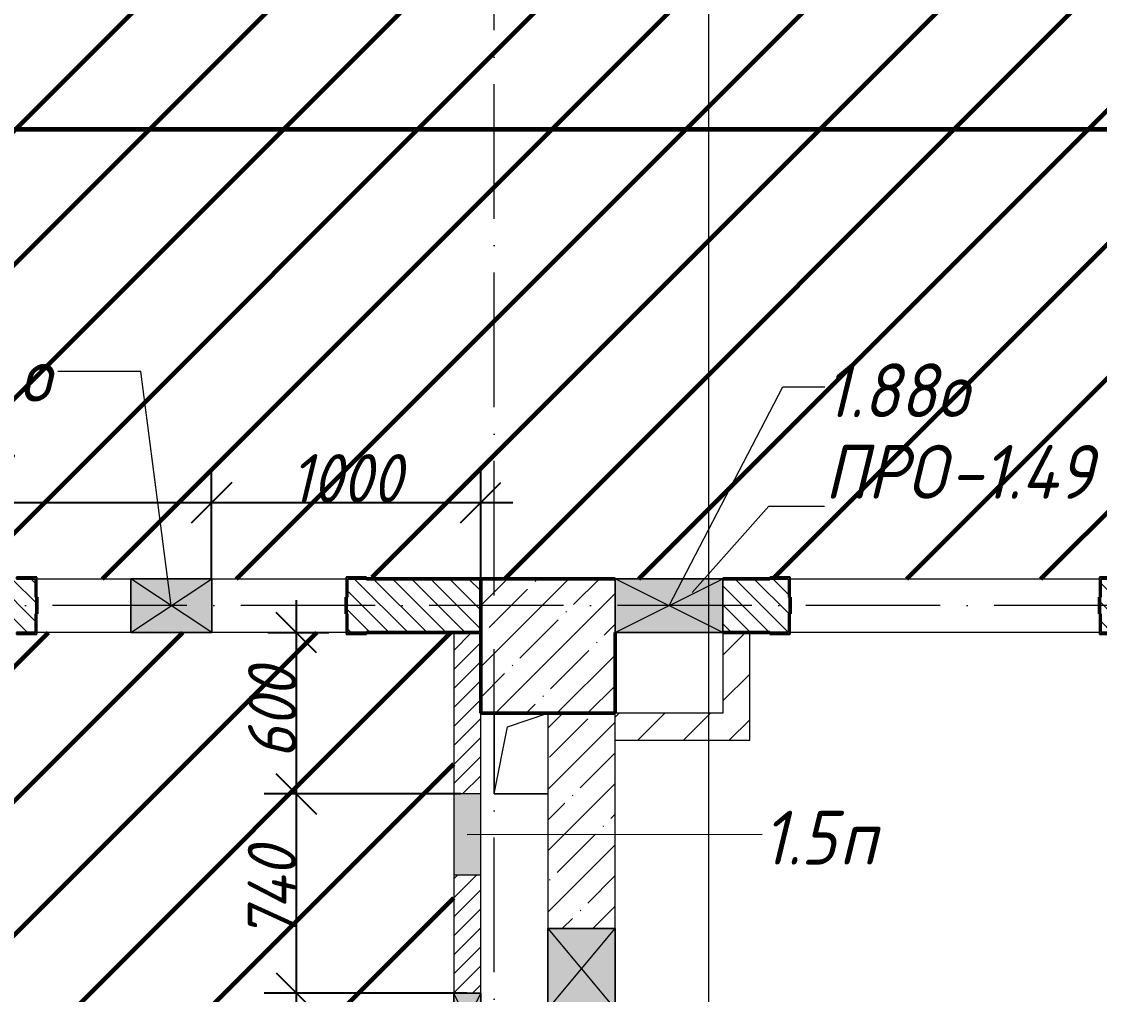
# Model space of a CAD drawing. Header units: millimetres. Extents: x -606178 to 312196, y -19338 to 632709.
# Drawn here: x -413137 to -409131, y 456330 to 459946 of the extents above; entities that cross this region are included whole.
import ezdxf

# ---------------------------------------------------------------- set-up
doc = ezdxf.new("R2010")
doc.units = ezdxf.units.MM
doc.linetypes.add('50_200_ШТРИХ_1Т_ш5_п1_п1_', pattern=[700, 500, -100, 0, -100])
for name, color, linetype, lineweight in [('6.4.1) Окр пт с инж. ПТ2.16', 3, 'Continuous', 60), ('A-____-____-DIMS', 7, 'Continuous', 9), ('A-DETL-GENF-OTLN', 7, 'Continuous', 9), ('A-FLOR-____-OTLN', 7, 'Continuous', 9), ('A-GENM-____-IDEN', 7, 'Continuous', 9), ('A-GENM-____-MCUT', 7, 'Continuous', 25), ('A-GENM-____-OTLN', 7, 'Continuous', 9), ('A-GENM-____-OTLN-1', 7, 'Continuous', 25), ('A-GLAZ-____-IDEN', 7, 'Continuous', 9), ('A-GLAZ-____-OTLN', 7, 'Continuous', 9), ('A-WALL-____-MCUT-1', 7, 'Continuous', 9), ('A-WALL-____-MCUT-2', 7, 'Continuous', 50), ('A-WALL-____-PATT-1', 7, 'Continuous', 9), ('A-WALL-FNSH-MCUT-1', 7, 'Continuous', 9), ('I-WALL-____-OTLN', 7, 'Continuous', 9), ('S-COLS-____-MCUT', 7, 'Continuous', 50), ('S-COLS-____-OTLN', 7, 'Continuous', 9), ('S-GRID-____-OTLN-1', 7, '50_200_ШТРИХ_1Т_ш5_п1_п1_', 9)]:
    doc.layers.add(name, color=color, linetype=linetype, lineweight=lineweight)
doc.layers.add('A-GLAZ-____-OTLN-1', color=7, linetype='Continuous', lineweight=9, true_color=0xc0c0c0)
doc.layers.add('G-____-____-SYMB-1', color=9, linetype='Continuous', lineweight=9, true_color=0x808080)
doc.styles.add('ISOCPEUR_I_10', font='isocpeui.ttf', dxfattribs={"width": 0.9, "height": 180})
doc.styles.add('ISOCPEUR_I_9', font='isocpeui.ttf', dxfattribs={"width": 0.9, "height": 250})
doc.dimstyles.new('ISO-1_8_0_9К_СРЕДНИЙ_Кладочные_3', dxfattribs={"dimscale": 304.8, "dimtxt": 179.276612, "dimasz": 0.492126, "dimexe": 0.393701, "dimexo": 0, "dimgap": 0, "dimtad": 1, "dimdec": 3, "dimrnd": 0.001, "dimdsep": 46, "dimtxsty": 'ISOCPEUR_I_10', "dimblk1": 'OBLIQUE', "dimblk2": 'OBLIQUE', "dimsah": 1, "dimcen": 0.09, "dimdle": 0.393701, "dimazin": 0, "dimtfac": 1, "dimtdec": 4, "dimtix": 1, "dimtmove": 0, "dimatfit": 3, "dimfxl": 1, "dimtvp": 1, "dimtolj": 1, "dimtzin": 0, "dimarcsym": 2})
pattern_1 = [(135, (-425830.77, 451794.26), (-35.35534, -35.35534), [])]
pattern_2 = [(45, (-425830.77, 451794.26), (-84.8528, 84.8528), [])]

# ---------------------------------------------------------------- blocks, each defined once
blk = doc.blocks.new('BSC_Колонна _Прямоугольная - 500х500-V70-АР1_План отверстий 1 этажа в осях 1-64_А-ГГ')
at = {"layer": 'S-COLS-____-OTLN'}
h = blk.add_hatch(dxfattribs=at)
h.set_pattern_fill('FP_102', color=256, style=0, pattern_type=2)
h.set_pattern_definition([(45, (-14650, -5831.04), (-114.0493, 114.0493), []), (45, (-14535.95, -5831.04), (-114.0493, 114.0493), [201.612, -40.322, 3.353, -36.97])])
h.paths.add_polyline_path([(-250, -250), (250, -250), (250, 250), (-250, 250), (-250, 50)], flags=0)
at = {"layer": 'S-COLS-____-MCUT'}
for p, q in [((250, 250), (-250, 250)), ((-250, 250), (-250, -250)), ((250, -250), (250, 50)), ((-250, -250), (250, -250))]:
    blk.add_line(p, q, dxfattribs=at)
blk = doc.blocks.new('Фахверк_СКБ_Уголок - 200_4010_1-27904659-АР1_План отверстий 1 этажа в осях 1-64_А-ГГ')
at = {"layer": 'A-GENM-____-MCUT'}
for p, q in [((125, 156), (50, 156)), ((50, 156), (50, 150)), ((50, 150), (119, 150)), ((119, 150), (119, 81)), ((125, 81), (125, 156)), ((119, 81), (125, 81)), ((125, 19), (119, 19)), ((119, 19), (119, -50)), ((125, -56), (125, 19)), ((119, -50), (50, -50)), ((50, -50), (50, -56)), ((50, -56), (125, -56))]:
    blk.add_line(p, q, dxfattribs=at)
blk = doc.blocks.new('154_Стойка_СКБ_Уголок - СМ-2230_200-28216496-АР1_План отверстий 1 этажа в осях 1-64_А-ГГ')
at = {"layer": 'A-GENM-____-MCUT'}
for p, q in [((125, 156), (125, 81)), ((200, 156), (125, 156)), ((131, 81), (131, 150)), ((131, 150), (200, 150)), ((200, 150), (200, 156)), ((125, 81), (131, 81)), ((131, 19), (125, 19)), ((125, 19), (125, -56)), ((131, -50), (131, 19)), ((125, -56), (200, -56)), ((200, -50), (131, -50)), ((200, -56), (200, -50))]:
    blk.add_line(p, q, dxfattribs=at)
blk = doc.blocks.new('AR_Отверстие Ниша - Лючок-32401542-АР1_План отверстий 1 этажа в осях 1-64_А-ГГ')
at = {"layer": 'A-GLAZ-____-OTLN'}
blk.add_hatch(color=256, dxfattribs=at).paths.add_polyline_path([(150, -50), (150, 50), (-150, 50), (-150, -50)], flags=0)
for p, q in [((150, 50), (-150, 50)), ((-150, 50), (-150, -50)), ((150, -50), (150, 50)), ((-150, -50), (150, -50))]:
    blk.add_line(p, q, dxfattribs=at)
blk = doc.blocks.new('AR_Отверстие прямоугольное _в стене_ - AR_Отверстие прямоугольное _в стене__ВК-32401327-АР1_План отверстий 1 этажа в осях 1-64_А-ГГ')
at = {"layer": 'A-GLAZ-____-OTLN'}
blk.add_hatch(color=256, dxfattribs=at).paths.add_polyline_path([(-100, -50), (100, -50), (100, 50), (-100, 50)], flags=0)
at = {"layer": 'A-DETL-GENF-OTLN'}
for p, q in [((-100, -50), (-100, 50)), ((-100, 50), (100, 50)), ((100, 50), (-100, -50)), ((-100, 50), (100, -50)), ((100, 50), (-100, 50)), ((-100, 50), (-100, -50)), ((100, 50), (100, -50)), ((100, -50), (100, 50)), ((100, -50), (-100, -50)), ((-100, -50), (100, -50))]:
    blk.add_line(p, q, dxfattribs=at)
blk = doc.blocks.new('AR_Отверстие прямоугольное _в стене__БезПР - AR_Отверстие прямоугольное _в стене__БезПР-30460031-АР1_План отверстий 1 этажа в осях 1-64_А-ГГ')
at = {"layer": 'A-GLAZ-____-OTLN-1'}
blk.add_hatch(color=256, dxfattribs=at).paths.add_polyline_path([(-150, -125), (150, -125), (150, 125), (-150, 125)], flags=0)
at = {"layer": 'A-DETL-GENF-OTLN'}
for p, q in [((-150, -125), (-150, 125)), ((-150, 125), (150, 125)), ((150, 125), (-150, -125)), ((-150, 125), (150, -125)), ((150, 125), (-150, 125)), ((-150, 125), (-150, -125)), ((150, 125), (150, -125)), ((150, -125), (150, 125)), ((150, -125), (-150, -125)), ((-150, -125), (150, -125))]:
    blk.add_line(p, q, dxfattribs=at)
at = {"layer": 'A-GLAZ-____-OTLN'}
blk.add_line((150, 125), (-150, 125), dxfattribs=at)
blk = doc.blocks.new('AR_Отверстие прямоугольное _в плите_ - AR_Отверстие прямоугольное _в плите_-30512088-АР1_План отверстий 1 этажа в осях 1-64_А-ГГ')
at = {"layer": 'A-GENM-____-OTLN'}
for p, q in [((-100, 150), (-100, -150)), ((-50, 100), (100, 150)), ((-100, -150), (-50, 100)), ((-100, -150), (100, -150))]:
    blk.add_line(p, q, dxfattribs=at)
blk = doc.blocks.new('AR_Отверстие прямоугольное _в стене_ - AR_Отверстие прямоугольное _в стене__ОВ-36769031-АР1_План отверстий 1 этажа в осях 1-64_А-ГГ')
at = {"layer": 'A-GLAZ-____-OTLN'}
blk.add_hatch(color=256, dxfattribs=at).paths.add_polyline_path([(200, 100), (-200, 100), (-200, -100), (200, -100)], flags=0)
at = {"layer": 'A-DETL-GENF-OTLN'}
for p, q in [((-200, -100), (-200, 100)), ((-200, 100), (200, 100)), ((200, 100), (-200, -100)), ((-200, 100), (200, -100)), ((200, 100), (-200, 100)), ((-200, 100), (-200, -100)), ((200, 100), (200, -100)), ((200, -100), (200, 100)), ((200, -100), (-200, -100)), ((-200, -100), (200, -100))]:
    blk.add_line(p, q, dxfattribs=at)
blk = doc.blocks.new('AR_Отверстие прямоугольное _в стене__БезПР - AR_Отверстие прямоугольное _в стене__БезПР-36427769-АР1_План отверстий 1 этажа в осях 1-64_А-ГГ')
at = {"layer": 'A-GLAZ-____-OTLN'}
blk.add_hatch(color=256, dxfattribs=at).paths.add_polyline_path([(-150, 100), (-150, -100), (150, -100), (150, 100)], flags=0)
at = {"layer": 'A-DETL-GENF-OTLN'}
for p, q in [((-150, -100), (-150, 100)), ((-150, 100), (150, 100)), ((150, 100), (-150, -100)), ((-150, 100), (150, -100)), ((150, 100), (-150, 100)), ((-150, 100), (-150, -100)), ((150, 100), (150, -100)), ((150, -100), (150, 100)), ((150, -100), (-150, -100)), ((-150, -100), (150, -100))]:
    blk.add_line(p, q, dxfattribs=at)
at = {"layer": 'A-GLAZ-____-OTLN'}
blk.add_line((150, 100), (-150, 100), dxfattribs=at)
blk = doc.blocks.new('_Oblique')
at = {"color": 0, "linetype": 'ByBlock', "lineweight": -2}
blk.add_line((-0.5, -0.5), (0.5, 0.5), dxfattribs=at)
blk = doc.blocks.new('*D4261')
at = {"layer": 'A-____-____-DIMS', "color": 0, "lineweight": -2, "transparency": 16777216}
for p, q in [((-412115.5, 456215.3), (-412115.5, 457195.3)), ((-411504.3, 457075.3), (-412235.5, 457075.3)), ((-411482.8, 456335.3), (-412235.5, 456335.3))]:
    blk.add_line(p, q, dxfattribs=at)
at = {"layer": 'Defpoints', "color": 0, "transparency": 16777216}
for p in [(-412115.5, 457075.3), (-411504.3, 457075.3), (-411482.8, 456335.3)]:
    blk.add_point(p, dxfattribs=at)
at = {"layer": 'A-____-____-DIMS', "color": 0, "lineweight": -2, "transparency": 16777216, "xscale": 150, "yscale": 150, "zscale": 150}
for p, rotation in [((-412115.5, 457075.3), 90), ((-412115.5, 456335.3), 270)]:
    blk.add_blockref('_Oblique', p, dxfattribs=dict(at, rotation=rotation))
at = {"layer": 'A-____-____-DIMS', "color": 0, "transparency": 16777216, "insert": (-412206.7, 456705.3), "char_height": 180, "width": 426.127, "attachment_point": 5, "rotation": 90, "style": 'ISOCPEUR_I_10'}
blk.add_mtext('\\A1;740', dxfattribs=at)
blk = doc.blocks.new('*D4262')
at = {"layer": 'A-____-____-DIMS', "color": 0, "lineweight": -2, "transparency": 16777216}
for p, q in [((-412115.5, 456955.3), (-412115.5, 457795.3)), ((-412221.6, 457675.3), (-411995.5, 457675.3)), ((-411504.3, 457075.3), (-412235.5, 457075.3))]:
    blk.add_line(p, q, dxfattribs=at)
at = {"layer": 'Defpoints', "color": 0, "transparency": 16777216}
for p in [(-412221.6, 457675.3), (-412115.5, 457675.3), (-411504.3, 457075.3)]:
    blk.add_point(p, dxfattribs=at)
at = {"layer": 'A-____-____-DIMS', "color": 0, "lineweight": -2, "transparency": 16777216, "xscale": 150, "yscale": 150, "zscale": 150}
for p, rotation in [((-412115.5, 457675.3), 90), ((-412115.5, 457075.3), 270)]:
    blk.add_blockref('_Oblique', p, dxfattribs=dict(at, rotation=rotation))
at = {"layer": 'A-____-____-DIMS', "color": 0, "transparency": 16777216, "insert": (-412205.5, 457375.3), "char_height": 180, "width": 409.578, "attachment_point": 5, "rotation": 90, "style": 'ISOCPEUR_I_10'}
blk.add_mtext('\\A1;600', dxfattribs=at)
blk = doc.blocks.new('*D4224')
at = {"layer": 'A-____-____-DIMS', "color": 0, "lineweight": -2, "transparency": 16777216}
for p, q in [((-414345.8, 457881.3), (-414345.8, 458278.5)), ((-412430.8, 457875.3), (-412430.8, 458278.5)), ((-414465.8, 458158.5), (-412310.8, 458158.5))]:
    blk.add_line(p, q, dxfattribs=at)
at = {"layer": 'Defpoints', "color": 0, "transparency": 16777216}
for p in [(-412430.8, 458158.5), (-414345.8, 457881.3), (-412430.8, 457875.3)]:
    blk.add_point(p, dxfattribs=at)
at = {"layer": 'A-____-____-DIMS', "color": 0, "lineweight": -2, "transparency": 16777216, "xscale": 150, "yscale": 150, "zscale": 150, "rotation": 180}
blk.add_blockref('_Oblique', (-414345.8, 458158.5), dxfattribs=at)
at = {"layer": 'A-____-____-DIMS', "color": 0, "lineweight": -2, "transparency": 16777216, "xscale": 150, "yscale": 150, "zscale": 150}
blk.add_blockref('_Oblique', (-412430.8, 458158.5), dxfattribs=at)
at = {"layer": 'A-____-____-DIMS', "color": 0, "transparency": 16777216, "insert": (-413388.3, 458248.5), "char_height": 180, "width": 463.361, "attachment_point": 5, "style": 'ISOCPEUR_I_10'}
blk.add_mtext('\\A1;1915', dxfattribs=at)
blk = doc.blocks.new('*D4225')
at = {"layer": 'A-____-____-DIMS', "color": 0, "lineweight": -2, "transparency": 16777216}
for p, q in [((-412430.8, 457875.3), (-412430.8, 458278.5)), ((-411430.8, 457875.3), (-411430.8, 458278.5)), ((-412550.8, 458158.5), (-411310.8, 458158.5))]:
    blk.add_line(p, q, dxfattribs=at)
at = {"layer": 'Defpoints', "color": 0, "transparency": 16777216}
for p in [(-411430.8, 458158.5), (-412430.8, 457875.3), (-411430.8, 457875.3)]:
    blk.add_point(p, dxfattribs=at)
at = {"layer": 'A-____-____-DIMS', "color": 0, "lineweight": -2, "transparency": 16777216, "xscale": 150, "yscale": 150, "zscale": 150, "rotation": 180}
blk.add_blockref('_Oblique', (-412430.8, 458158.5), dxfattribs=at)
at = {"layer": 'A-____-____-DIMS', "color": 0, "lineweight": -2, "transparency": 16777216, "xscale": 150, "yscale": 150, "zscale": 150}
blk.add_blockref('_Oblique', (-411430.8, 458158.5), dxfattribs=at)
at = {"layer": 'A-____-____-DIMS', "color": 0, "transparency": 16777216, "insert": (-411930.8, 458248.5), "char_height": 180, "width": 504.733, "attachment_point": 5, "style": 'ISOCPEUR_I_10'}
blk.add_mtext('\\A1;1000', dxfattribs=at)

msp = doc.modelspace()

# ---------------------------------------------------------------- hatches: boundary and pattern name
at = {"layer": '6.4.1) Окр пт с инж. ПТ2.16'}
h = msp.add_hatch(dxfattribs=at)
h.set_pattern_fill('ANSI31', color=256, scale=111)
h.paths.add_polyline_path([(-387530.7712, 460775.3011), (-388030.7712, 460775.3011), (-388030.7712, 461025.3011), (-389830.7712, 461025.3011), (-389830.7712, 461019.3011), (-389905.7712, 461019.3011), (-390330.7712, 461023.3811), (-390330.7712, 460925.3011), (-390530.7712, 460925.3011), (-390530.7712, 460775.3011), (-391030.7712, 460775.3011), (-391030.7712, 460925.3011), (-391230.7712, 460925.3011), (-391230.7712, 461025.3011), (-392830.7712, 461025.3011), (-392830.7712, 461019.3011), (-392905.7712, 461019.3011), (-393430.7712, 461022.3011), (-393430.7712, 460925.3011), (-393630.7712, 460925.3011), (-393630.7712, 461025.3011), (-393955.7712, 461025.3011), (-393955.7712, 461019.3011), (-394030.7712, 461019.3011), (-394030.7712, 461025.3011), (-395830.7712, 461025.3011), (-395830.7712, 461019.3011), (-395905.7712, 461019.3011), (-396330.7712, 461023.3811), (-396330.7712, 460925.3011), (-396530.7712, 460925.3011), (-396530.7712, 460775.3011), (-397030.7712, 460775.3011), (-397030.7712, 461025.3011), (-398830.7712, 461025.3011), (-398830.7712, 461019.3011), (-398905.7712, 461019.3011), (-399330.7712, 461023.3811), (-399330.7712, 460925.3011), (-399530.7712, 460925.3011), (-399530.7712, 460775.3011), (-400030.7712, 460775.3011), (-400030.7712, 461025.3011), (-403180.7712, 461025.3011), (-405280.7712, 461025.3011), (-416230.7712, 461025.3011), (-420230.7712, 461025.3011), (-427780.7712, 461025.3011), (-427780.7712, 460775.3011), (-428030.7712, 460775.3011), (-428030.7712, 460450.3011), (-428024.7712, 460450.3011), (-428024.7712, 460375.3011), (-428030.7712, 460375.3011), (-428030.7712, 458575.3011), (-428024.7712, 458575.3011), (-428024.7712, 458500.3011), (-428027.5712, 458325.3011), (-427930.7712, 458325.3011), (-427930.7712, 458125.3011), (-427780.7712, 458125.3011), (-427780.7712, 457875.3011), (-426180.7712, 457875.3011), (-425730.7712, 457875.3011), (-424630.7712, 457875.3011), (-424030.7712, 457875.3011), (-423330.7712, 457875.3011), (-423130.7712, 457875.3011), (-422330.7712, 457875.3011), (-420730.7712, 457875.3011), (-420530.7712, 457875.3011), (-420030.7712, 457875.3011), (-420005.7712, 457876.8011), (-420005.7712, 457881.3011), (-419930.7712, 457881.3011), (-419930.7712, 457875.3011), (-419570.7712, 457875.3011), (-419270.7712, 457875.3011), (-418780.7712, 457875.3011), (-418780.7712, 457881.3011), (-418705.7712, 457881.3011), (-417255.7712, 457875.3011), (-417255.7712, 457881.3011), (-417180.7712, 457881.3011), (-416700.7712, 457875.3011), (-416500.7712, 457875.3011), (-416030.7712, 457875.3011), (-416030.7712, 457881.3011), (-415955.7712, 457881.3011), (-415430.7712, 457875.3011), (-414930.7712, 457875.3011), (-414905.7712, 457876.8011), (-414905.7712, 457881.3011), (-414830.7712, 457881.3011), (-414830.7712, 457875.3011), (-414695.7712, 457875.3011), (-414345.7712, 457875.3011), (-413830.7712, 457875.3011), (-413830.7712, 457881.3011), (-413755.7712, 457881.3011), (-413155.7712, 457875.3011), (-413155.7712, 457881.3011), (-413080.7712, 457881.3011), (-413080.7712, 457875.3011), (-412730.7712, 457875.3011), (-412430.7712, 457875.3011), (-411930.7712, 457875.3011), (-411930.7712, 457881.3011), (-411855.7712, 457881.3011), (-411430.7712, 457875.3011), (-410930.7712, 457875.3011), (-410530.7712, 457875.3011), (-410355.7712, 457875.3011), (-410355.7712, 457881.3011), (-410280.7712, 457881.3011), (-410280.7712, 457875.3011), (-409130.7712, 457875.3011), (-409130.7712, 457881.3011), (-409030.7712, 457881.3011), (-409030.7712, 457875.3011), (-408530.7712, 457875.3011), (-406030.7712, 457875.3011), (-405530.7712, 457875.3011), (-404530.7712, 457875.3011), (-404430.7712, 457875.3011), (-404430.7712, 457175.3011), (-403730.7712, 457175.3011), (-403730.7712, 457875.3011), (-403480.7712, 457875.3011), (-402980.7712, 457875.3011), (-402205.7712, 457875.3011), (-402205.7712, 457881.3011), (-402130.7712, 457881.3011), (-401280.7712, 457875.3011), (-400880.7712, 457875.3011), (-400430.7712, 457875.3011), (-400430.7712, 457881.3011), (-400355.7712, 457881.3011), (-400030.7712, 457875.3011), (-399530.7712, 457875.3011), (-397030.7712, 457875.3011), (-396530.7712, 457875.3011), (-396505.7712, 457876.8011), (-396505.7712, 457881.3011), (-396430.7712, 457881.3011), (-396430.7712, 457875.3011), (-396340.7712, 457875.3011), (-395940.7712, 457875.3011), (-395730.7712, 457875.3011), (-395730.7712, 457881.3011), (-395655.7712, 457881.3011), (-395505.7712, 457875.3011), (-395505.7712, 457881.3011), (-395430.7712, 457881.3011), (-395430.7712, 457875.3011), (-395250.7712, 457875.3011), (-394950.7712, 457875.3011), (-394730.7712, 457875.3011), (-394730.7712, 457881.3011), (-394655.7712, 457881.3011), (-393980.7712, 457875.3011), (-393380.7712, 457875.3011), (-393105.7712, 457875.3011), (-393105.7712, 457881.3011), (-393030.7712, 457881.3011), (-393000.7712, 457875.3011), (-393030.7712, 457875.3011), (-393030.7712, 457835.3011), (-393025.7712, 457835.3011), (-393025.7712, 457675.3011), (-392380.7712, 457675.3011), (-392380.7712, 457875.3011), (-391980.7712, 457875.3011), (-391980.7712, 457675.3011), (-391230.7712, 457675.3011), (-391230.7712, 457744.3011), (-391230.7712, 457806.3011), (-391230.7712, 457881.3011), (-391155.7712, 457881.3011), (-391030.7712, 457875.3011), (-390530.7712, 457875.3011), (-390130.7712, 457875.3011), (-389830.7712, 457875.3011), (-388030.7712, 457875.3011), (-387530.7712, 457875.3011)])
h = msp.add_hatch(dxfattribs=at)
h.set_pattern_fill('ANSI31', color=256, scale=111)
h.paths.add_polyline_path([(-411530.7712, 454025.3011), (-411530.7712, 454325.3011), (-411530.7712, 454525.3011), (-411530.7712, 454725.3011), (-411930.7712, 454725.3011), (-411980.7712, 454725.3011), (-411980.7712, 454825.3011), (-411930.7712, 454825.3011), (-411530.7712, 454825.3011), (-411530.7712, 456135.3011), (-411530.7712, 456335.3011), (-411530.7712, 456775.3011), (-411530.7712, 457075.3011), (-411530.7712, 457675.3011), (-411855.7712, 457675.3011), (-411855.7712, 457669.3011), (-411930.7712, 457669.3011), (-411930.7712, 457675.3011), (-412430.7712, 457675.3011), (-412730.7712, 457675.3011), (-413080.7712, 457675.3011), (-413080.7712, 457669.3011), (-413155.7712, 457669.3011), (-413180.7712, 457669.5511), (-413180.7712, 454975.3011), (-413180.7712, 454725.3011), (-415330.7712, 454725.3011), (-415330.7712, 452775.3011), (-415330.7712, 452375.3011), (-415330.7712, 452325.3011), (-415330.7712, 451995.3011), (-415330.7712, 451795.3011), (-415330.7712, 450375.3011), (-414930.7712, 450375.3011), (-414230.7712, 450375.3011), (-414230.7712, 450125.3011), (-413105.7712, 450125.3011), (-413105.7712, 450131.3011), (-413030.7712, 450131.3011), (-413030.7712, 450125.3011), (-412030.7712, 450125.3011), (-412030.7712, 450131.3011), (-411955.7712, 450131.3011), (-411630.7712, 450127.5868), (-411630.7712, 450225.3011), (-411530.7712, 450225.3011), (-411530.7712, 452275.3011), (-411530.7712, 452325.3011)])
at = {"layer": 'A-WALL-____-PATT-1'}
h = msp.add_hatch(dxfattribs=at)
h.set_pattern_fill('FP_6', color=256, style=0, pattern_type=2)
h.set_pattern_definition(pattern_1)
h.paths.add_polyline_path([(-411430.7712, 457675.3011), (-411430.7712, 457875.3011), (-411924.7712, 457875.3011), (-411924.7712, 457806.3011), (-411930.7712, 457806.3011), (-411930.7712, 457744.3011), (-411924.7712, 457744.3011), (-411924.7712, 457675.3011), (-411706.007, 457675.3011)], flags=0)
h.paths.add_polyline_path([(-413824.7712, 457675.3011), (-413086.7712, 457675.3011), (-413086.7712, 457744.3011), (-413080.7712, 457744.3011), (-413080.7712, 457806.3011), (-413086.7712, 457806.3011), (-413086.7712, 457875.3011), (-413824.7712, 457875.3011), (-413824.7712, 457806.3011), (-413830.7712, 457806.3011), (-413830.7712, 457744.3011), (-413824.7712, 457744.3011)], flags=0)
h.paths.add_polyline_path([(-414930.7712, 457675.3011), (-414836.7712, 457675.3011), (-414836.7712, 457744.3011), (-414830.7712, 457744.3011), (-414830.7712, 457806.3011), (-414836.7712, 457806.3011), (-414836.7712, 457875.3011), (-414930.7712, 457875.3011), (-414930.7712, 457781.3011)], flags=0)
h = msp.add_hatch(dxfattribs=at)
h.set_pattern_fill('FP_6', color=256, style=0, pattern_type=2)
h.set_pattern_definition(pattern_1)
h.paths.add_polyline_path([(-409030.7712, 457675.3011), (-409030.7712, 457875.3011), (-409124.7712, 457875.3011), (-409124.7712, 457806.3011), (-409130.7712, 457806.3011), (-409130.7712, 457744.3011), (-409124.7712, 457744.3011), (-409124.7712, 457675.3011), (-409055.7712, 457675.3011)], flags=0)
h.paths.add_polyline_path([(-410355.7712, 457675.3011), (-410286.7712, 457675.3011), (-410286.7712, 457744.3011), (-410280.7712, 457744.3011), (-410280.7712, 457806.3011), (-410286.7712, 457806.3011), (-410286.7712, 457875.3011), (-410530.7712, 457875.3011), (-410530.7712, 457675.3011)], flags=0)
h = msp.add_hatch(dxfattribs=at)
h.set_pattern_fill('FP_5', color=256, style=0, pattern_type=2)
h.set_pattern_definition([(45, (-425830.77, 451794.26), (-35.35534, 35.35534), [])])
h.paths.add_polyline_path([(-411530.7712, 450125.3011), (-411430.7712, 450125.3011), (-411430.7712, 452275.3011), (-411433.7712, 452275.3011), (-411433.7712, 452322.3011), (-411527.7712, 452322.3011), (-411527.7712, 452275.3011), (-411530.7712, 452275.3011), (-411530.7712, 450375.3011)], flags=0)
h.paths.add_polyline_path([(-411433.7712, 452325.3011), (-411430.7712, 452325.3011), (-411430.7712, 454025.3011), (-411530.7712, 454025.3011), (-411530.7712, 452325.3011), (-411478.5973, 452325.3011)], flags=0)
h.paths.add_polyline_path([(-411526.4234, 454525.3011), (-411430.7712, 454525.3011), (-411430.7712, 456135.3011), (-411530.7712, 456135.3011), (-411530.7712, 454525.3011)], flags=0)
h.paths.add_polyline_path([(-411476.1949, 456335.3011), (-411430.7712, 456335.3011), (-411430.7712, 456775.3011), (-411530.7712, 456775.3011), (-411530.7712, 456335.3011), (-411477.7887, 456335.3011)], flags=0)
h.paths.add_polyline_path([(-411430.7712, 457075.3011), (-411430.7712, 457675.3011), (-411530.7712, 457675.3011), (-411530.7712, 457075.3011), (-411451.1102, 457075.3011)], flags=0)
h = msp.add_hatch(dxfattribs=at)
h.set_pattern_fill('FP_4', color=256, style=0, pattern_type=2)
h.set_pattern_definition(pattern_2)
h.paths.add_polyline_path([(-410430.7712, 457375.3011), (-410430.7712, 457675.3011), (-410530.7712, 457675.3011), (-410530.7712, 457375.3011)], flags=0)
h = msp.add_hatch(dxfattribs=at)
h.set_pattern_fill('FP_27', color=256, style=0, pattern_type=2)
h.set_pattern_definition([(45, (-425830.77, 451794.26), (-114.0493, 114.0493), []), (45, (-425716.72, 451794.26), (-114.0493, 114.0493), [201.612, -40.322, 3.353, -36.97])])
h.paths.add_polyline_path([(-411180.7712, 450375.3011), (-410930.7712, 450375.3011), (-410930.7712, 455475.3011), (-411180.7712, 455475.3011), (-411180.7712, 450808.7571)], flags=0)
h.paths.add_polyline_path([(-411180.7712, 455775.3011), (-410930.7712, 455775.3011), (-410930.7712, 456275.3011), (-411180.7712, 456275.3011), (-411180.7712, 455968.7211)], flags=0)
h.paths.add_polyline_path([(-411180.7712, 456575.3011), (-410930.7712, 456575.3011), (-410930.7712, 457375.3011), (-411180.7712, 457375.3011)], flags=0)
h = msp.add_hatch(dxfattribs=at)
h.set_pattern_fill('FP_4', color=256, style=0, pattern_type=2)
h.set_pattern_definition(pattern_2)
h.paths.add_polyline_path([(-410930.7712, 457275.3011), (-410430.7712, 457275.3011), (-410430.7712, 457375.3011), (-410930.7712, 457375.3011)], flags=0)

# ---------------------------------------------------------------- linework, layer by layer
at = {"layer": '6.4.1) Окр пт с инж. ПТ2.16', "color": 1}
msp.add_lwpolyline([(-340001.2234, 457875.3011), (-340001.2234, 459544.4619), (-423566.7138, 459544.4619), (-423566.7138, 457875.3011)], dxfattribs=at)
at = {"layer": 'A-FLOR-____-OTLN'}
for p, q in [((-411380.7712, 457075.3011), (-411380.7712, 457375.3011)), ((-411180.7712, 457075.3011), (-411380.7712, 457075.3011))]:
    msp.add_line(p, q, dxfattribs=at)
at = {"layer": 'A-GENM-____-IDEN'}
for p, q in [((-410644.4718, 457823.5156), (-410359.122, 458145.2708)), ((-410359.122, 458145.2708), (-410152.2036, 458145.2708))]:
    msp.add_line(p, q, dxfattribs=at)
at = {"layer": 'A-GLAZ-____-IDEN'}
for p, q in [((-412693.5493, 458645.1378), (-413002.8752, 458645.1378)), ((-412580.7712, 457775.3011), (-412693.5493, 458645.1378)), ((-410730.7712, 457775.3011), (-410307.5103, 458587.9217)), ((-410307.5103, 458587.9217), (-410151.7536, 458587.9217)), ((-411480.7712, 456925.3011), (-410383.95, 456925.3753))]:
    msp.add_line(p, q, dxfattribs=at)
at = {"layer": 'A-WALL-____-MCUT-1'}
for p, q in [((-411180.7712, 457375.3011), (-411180.7712, 456575.3011)), ((-410930.7712, 456575.3011), (-410930.7712, 457375.3011))]:
    msp.add_line(p, q, dxfattribs=at)
at = {"layer": 'A-WALL-____-MCUT-2'}
for p, q in [((-411430.7712, 457875.3011), (-411855.7712, 457875.3011)), ((-410355.7712, 457875.3011), (-410530.7712, 457875.3011)), ((-413080.7712, 457744.3011), (-413080.7712, 457806.3011)), ((-411930.7712, 457806.3011), (-411930.7712, 457744.3011)), ((-410280.7712, 457744.3011), (-410280.7712, 457806.3011)), ((-409130.7712, 457806.3011), (-409130.7712, 457744.3011)), ((-411855.7712, 457675.3011), (-411430.7712, 457675.3011)), ((-410530.7712, 457675.3011), (-410355.7712, 457675.3011))]:
    msp.add_line(p, q, dxfattribs=at)
at = {"layer": 'A-WALL-FNSH-MCUT-1'}
for p, q in [((-411530.7712, 457675.3011), (-411530.7712, 457075.3011)), ((-411430.7712, 457675.3011), (-411430.7712, 457675.3011)), ((-410530.7712, 457675.3011), (-410530.7712, 457375.3011)), ((-410430.7712, 457275.3011), (-410430.7712, 457675.3011)), ((-411430.7712, 457075.3011), (-411430.7712, 457375.3011)), ((-410530.7712, 457375.3011), (-410930.7712, 457375.3011)), ((-410930.7712, 457275.3011), (-410430.7712, 457275.3011)), ((-411530.7712, 456775.3011), (-411530.7712, 456335.3011)), ((-411430.7712, 456335.3011), (-411430.7712, 456775.3011))]:
    msp.add_line(p, q, dxfattribs=at)
at = {"layer": 'G-____-____-SYMB-1'}
msp.add_line((-410584.5002, 501859.166), (-410584.5002, 447123.2799), dxfattribs=at)
at = {"layer": 'I-WALL-____-OTLN'}
for p, q in [((-413080.7712, 457875.3011), (-412730.7712, 457875.3011)), ((-412430.7712, 457875.3011), (-411930.7712, 457875.3011)), ((-410280.7712, 457875.3011), (-409130.7712, 457875.3011)), ((-412730.7712, 457675.3011), (-413080.7712, 457675.3011)), ((-411930.7712, 457675.3011), (-412430.7712, 457675.3011)), ((-409130.7712, 457675.3011), (-410280.7712, 457675.3011))]:
    msp.add_line(p, q, dxfattribs=at)
at = {"layer": 'S-GRID-____-OTLN-1'}
for p, q in [((-411380.7712, 447311.6528), (-411380.7712, 501675.2188)), ((-335511.9839, 457775.3011), (-430499.5414, 457775.3011))]:
    msp.add_line(p, q, dxfattribs=at)

# ---------------------------------------------------------------- block references
at = {"layer": 'A-GENM-____-OTLN'}
msp.add_blockref('AR_Отверстие прямоугольное _в плите_ - AR_Отверстие прямоугольное _в плите_-30512088-АР1_План отверстий 1 этажа в осях 1-64_А-ГГ', (-411280.7712, 457225.3011), dxfattribs=at)
at = {"layer": 'A-GENM-____-OTLN-1', "rotation": 180}
for name, p in [('154_Стойка_СКБ_Уголок - СМ-2230_200-28216496-АР1_План отверстий 1 этажа в осях 1-64_А-ГГ', (-412955.7712, 457825.3011)), ('154_Стойка_СКБ_Уголок - СМ-2230_200-28216496-АР1_План отверстий 1 этажа в осях 1-64_А-ГГ', (-410155.7712, 457825.3011)), ('Фахверк_СКБ_Уголок - 200_4010_1-27904659-АР1_План отверстий 1 этажа в осях 1-64_А-ГГ', (-409005.7712, 457825.3011))]:
    msp.add_blockref(name, p, dxfattribs=at)
at = {"layer": 'A-GENM-____-OTLN-1'}
msp.add_blockref('154_Стойка_СКБ_Уголок - СМ-2230_200-28216496-АР1_План отверстий 1 этажа в осях 1-64_А-ГГ', (-412055.7712, 457725.3011), dxfattribs=at)
at = {"layer": 'A-GLAZ-____-OTLN'}
for name, p, rotation in [('AR_Отверстие прямоугольное _в стене__БезПР - AR_Отверстие прямоугольное _в стене__БезПР-36427769-АР1_План отверстий 1 этажа в осях 1-64_А-ГГ', (-412580.7712, 457775.3011), 180), ('AR_Отверстие прямоугольное _в стене_ - AR_Отверстие прямоугольное _в стене__ОВ-36769031-АР1_План отверстий 1 этажа в осях 1-64_А-ГГ', (-410730.7712, 457775.3011), 180), ('AR_Отверстие Ниша - Лючок-32401542-АР1_План отверстий 1 этажа в осях 1-64_А-ГГ', (-411480.7712, 456925.3011), 269.9999999999997), ('AR_Отверстие прямоугольное _в стене__БезПР - AR_Отверстие прямоугольное _в стене__БезПР-30460031-АР1_План отверстий 1 этажа в осях 1-64_А-ГГ', (-411055.7712, 456425.3011), 89.99999999999991), ('AR_Отверстие прямоугольное _в стене_ - AR_Отверстие прямоугольное _в стене__ВК-32401327-АР1_План отверстий 1 этажа в осях 1-64_А-ГГ', (-411480.7712, 456235.3011), 269.9999999999997)]:
    msp.add_blockref(name, p, dxfattribs=dict(at, rotation=rotation))
at = {"layer": 'S-COLS-____-OTLN'}
msp.add_blockref('BSC_Колонна _Прямоугольная - 500х500-V70-АР1_План отверстий 1 этажа в осях 1-64_А-ГГ', (-411180.7712, 457625.3011), dxfattribs=at)

# ---------------------------------------------------------------- texts
at = {"layer": 'A-GENM-____-IDEN', "char_height": 200, "attachment_point": 1, "style": 'ISOCPEUR_I_9'}
for s, insert, width in [('ПРО', (-410152.2036, 458372.3869), 562.784625), ('-1.49', (-409687.8598, 458372.3869), 692.658)]:
    msp.add_mtext(s, dxfattribs=dict(at, insert=insert, width=width))
at = {"layer": 'A-GLAZ-____-IDEN', "char_height": 200, "attachment_point": 1, "style": 'ISOCPEUR_I_9'}
for s, insert, width in [('\\fISOCPEUR|b0|i1|c204|p34|;\\W.9;о', (-413145.608, 458732.7524), 158.734125), ('1.88', (-410151.7536, 458675.5363), 505.063125), ('\\fISOCPEUR|b0|i1|c204|p34|;\\W.9;о', (-409735.0348, 458675.5363), 158.734125), ('1.5', (-410383.95, 457012.9899), 346.329), ('\\fISOCPEUR|b0|i1|c204|p34|;\\W.9;п', (-410098.2, 457012.9899), 158.734125)]:
    msp.add_mtext(s, dxfattribs=dict(at, insert=insert, width=width))

# ---------------------------------------------------------------- dimensions: what is measured, and where the dimension line sits
at = {"layer": 'A-____-____-DIMS'}
for base, p1, p2, override, picture, middle in [((-412430.7712, 458158.4751), (-414345.7712, 457881.3011), (-412430.7712, 457875.3011), {"dimpost": '<>', "dimfxl": 1915.0094}, '*D4224', (-413388.2712, 458248.4751)), ((-411430.7712, 458158.4751), (-412430.7712, 457875.3011), (-411430.7712, 457875.3011), {"dimpost": '<>', "dimfxl": 1000}, '*D4225', (-411930.7712, 458248.4751))]:
    dim = msp.add_linear_dim(base=base, p1=p1, p2=p2, dimstyle='ISO-1_8_0_9К_СРЕДНИЙ_Кладочные_3', override=override, dxfattribs=at)
    dim.commit()
    dim.dimension.update_dxf_attribs({"geometry": picture, "text_midpoint": middle})
for base, p1, p2, override, picture, middle in [((-412115.5182, 457675.3011), (-411504.2831, 457075.3011), (-412221.5842, 457675.3011), {"dimpost": '<>', "dimfxl": 935.158204}, '*D4262', (-412205.5182, 457375.3011)), ((-412115.5182, 457075.3011), (-411482.7979, 456335.3011), (-411504.2831, 457075.3011), {"dimpost": '<>', "dimfxl": 740.311837}, '*D4261', (-412206.6773, 456705.3011))]:
    dim = msp.add_linear_dim(base=base, p1=p1, p2=p2, angle=90, dimstyle='ISO-1_8_0_9К_СРЕДНИЙ_Кладочные_3', override=override, dxfattribs=at)
    dim.commit()
    dim.dimension.update_dxf_attribs({"geometry": picture, "text_midpoint": middle})

doc.saveas('drawing.dxf')
